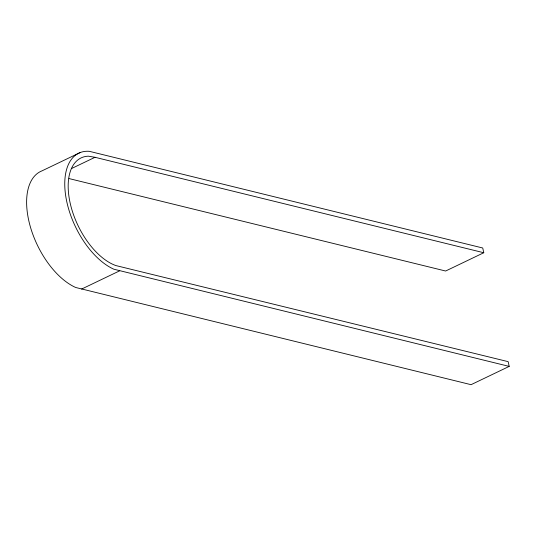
<?xml version="1.0" encoding="UTF-8"?>
<svg xmlns="http://www.w3.org/2000/svg" width="536" height="536" viewBox="0 0 536 536"><rect width="100%" height="100%" fill="white"/><g stroke="black" fill="none" stroke-linecap="round" stroke-linejoin="round"><path stroke-width="0.8" d="M80.018 152.626L41.882 170.91A64.896 34.827 64.4 0 0 30.431 227.056A64.896 34.827 64.4 0 0 75.737 287.504L471.064 384.68L509.2 366.396L508.168 361.659L115.876 265.568A59.617 31.993 64.4 0 1 70.739 205.529A59.617 31.993 64.4 0 1 88.406 156.177L94.999 157.296L483.774 252.737L482.735 248L89.331 151.32A64.896 34.827 64.4 0 0 66.611 200.92A64.896 34.827 64.4 0 0 113.873 269.219L509.2 366.396M71.817 168.411L94.999 157.296M81.606 289.072L119.749 270.787M483.774 252.737L445.63 271.022L69.064 178.575"/></g></svg>
